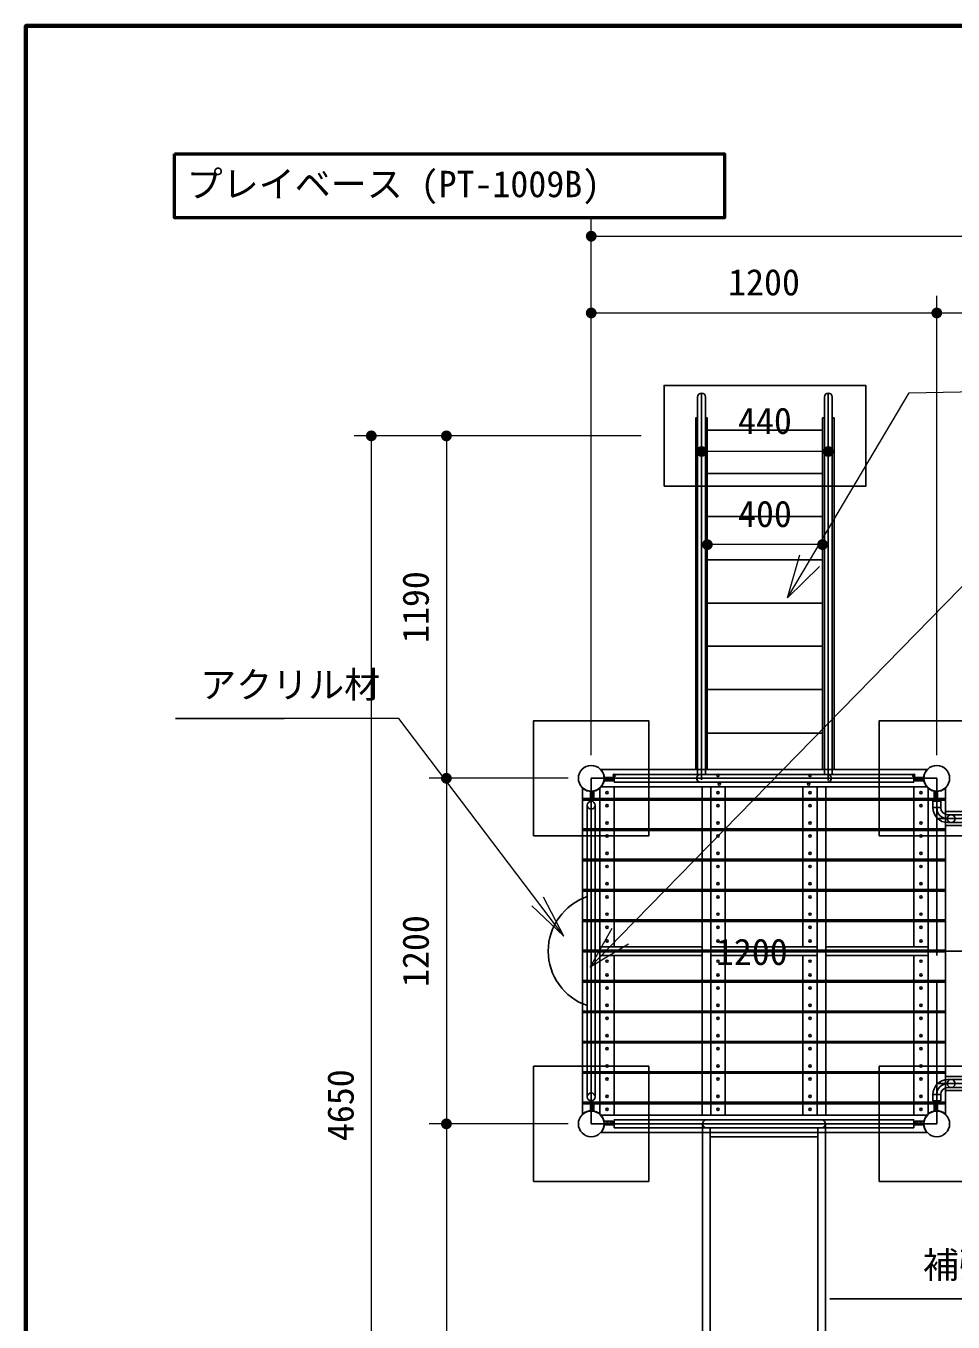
# Model space of a CAD drawing. Units: millimetres at full size, sheet at 1:50. Extents: x 750 to 20250, y 750 to 14100.
# Drawn here: x 750 to 3970, y 9599 to 14100 of the extents above; entities that cross this region are included whole.
import ezdxf
from ezdxf.enums import TextEntityAlignment as Align

# ---------------------------------------------------------------- set-up
doc = ezdxf.new("R2010")
doc.units = ezdxf.units.MM
doc.header["$LTSCALE"] = 50
for name, color, linetype, lineweight in [('D-STR-DIM\u3000寸法線、寸法値', 7, 'Continuous', 13), ('D-STR-HTXT\u3000旗上げ', 7, 'Continuous', 13), ('D-STR-TXT\u3000文字列', 7, 'Continuous', 13), ('D-STR\u3000構造物外形線', 1, 'Continuous', 25), ('D-TTL', 7, 'Continuous', 70), ('D-TTL-FRAM\u3000タイトル枠、凡例図枠', 2, 'Continuous', 50)]:
    doc.layers.add(name, color=color, linetype=linetype, lineweight=lineweight)
doc.styles.add('ＭＳ ゴシック', font='')
doc.styles.get('ＭＳ ゴシック').set_extended_font_data('MS Gothic')

# ---------------------------------------------------------------- blocks, each defined once
blk = doc.blocks.new('open_arrow')
at = {"color": 0, "linetype": 'Continuous', "lineweight": -2}
blk.add_lwpolyline([(7.5, 1.25), (0, 0), (7.5, -1.25)], dxfattribs=at)
blk = doc.blocks.new('filled_dot')
at = {"color": 0, "linetype": 'Continuous', "lineweight": -2, "const_width": 1.25}
blk.add_lwpolyline([(-0.625, 0, 1), (0.625, 0, 1)], format="xyb", close=True, dxfattribs=at)

msp = doc.modelspace()

# ---------------------------------------------------------------- linework, layer by layer
at = {"layer": 'D-STR-DIM\u3000寸法線、寸法値'}
for p, q in [((2713.05, 11567.39), (2713.05, 13429.76)), ((2713.05, 13369.76), (9692.03, 13369.76)), ((2713.05, 11567.39), (2713.05, 13163.22)), ((3913.05, 11567.39), (3913.05, 13163.22)), ((3913.05, 11567.39), (3913.05, 13163.22)), ((2713.05, 13103.22), (3913.05, 13103.22)), ((3913.05, 13103.22), (5713.05, 13103.22)), ((3096.25, 12765.19), (3096.25, 12562.15)), ((3536.25, 12765.19), (3536.25, 12562.15)), ((2633.05, 12676.39), (1889.35, 12676.39)), ((1949.35, 12676.39), (1949.35, 8028.02)), ((2886.25, 12676.39), (2150.11, 12676.39)), ((2210.11, 12676.39), (2210.11, 11487.39)), ((3116.25, 12659.08), (3116.25, 12238.82)), ((3516.25, 12659.08), (3516.25, 12238.82)), ((3536.25, 12622.15), (3096.25, 12622.15)), ((3516.25, 12298.82), (3116.25, 12298.82)), ((2633.05, 11487.39), (2150.11, 11487.39)), ((2633.05, 11487.39), (2150.11, 11487.39)), ((2210.11, 11487.39), (2210.11, 10287.39)), ((2633.05, 10287.39), (2150.11, 10287.39)), ((2633.05, 10287.39), (2150.11, 10287.39)), ((2210.11, 10287.39), (2210.11, 8028.02))]:
    msp.add_line(p, q, dxfattribs=at)
at = {"layer": 'D-STR-HTXT\u3000旗上げ'}
for p, q in [((3395.11, 12113.83), (3436.99, 12263.37)), ((3395.11, 12113.83), (3471.56, 12242.88)), ((3506.14, 12222.4), (3395.11, 12113.83)), ((2709.07, 10832), (2785.23, 10967.33)), ((2709.07, 10832), (2813.96, 10939.22)), ((2842.69, 10911.11), (2709.07, 10832))]:
    msp.add_line(p, q, dxfattribs=at)
for points in [[(3471.56, 12242.88), (3816.65, 12825.36), (5053.38, 12850.36)], [(2813.96, 10939.22), (4456.5, 12618.14), (5573.3, 12618.14)], [(2617.96, 10939.57), (2044.46, 11694.46), (2024.46, 11694.46), (1269.38, 11694.46), (1646.92, 11694.46)], [(5314.14, 10551.48), (5090.42, 9680.09), (5070.42, 9680.09), (3541.86, 9680.09), (4306.14, 9680.09)]]:
    msp.add_lwpolyline(points, dxfattribs=at)
at = {"layer": 'D-STR\u3000構造物外形線'}
for p, q in [((3082.65, 12811.08), (3082.65, 11496.15)), ((3096.25, 12824.68), (3096.25, 11481.97)), ((3109.85, 12811.08), (3109.85, 11500.99)), ((3522.65, 12811.08), (3522.65, 11500.99)), ((3536.25, 12824.68), (3536.25, 11479.94)), ((3549.85, 12811.08), (3549.85, 11500.99)), ((3116.25, 12695.91), (3516.25, 12695.91)), ((3116.25, 12545.91), (3516.25, 12545.91)), ((3116.25, 12395.91), (3516.25, 12395.91)), ((3116.25, 12245.91), (3516.25, 12245.91)), ((3116.25, 12095.91), (3516.25, 12095.91)), ((3116.25, 11945.91), (3516.25, 11945.91)), ((3116.25, 11795.91), (3516.25, 11795.91)), ((3116.25, 11643.77), (3516.25, 11643.77)), ((2713.05, 11487.39), (3913.05, 11487.39)), ((2713.05, 10287.39), (2713.05, 11487.39)), ((2745.98, 11517.39), (3880.11, 11517.39)), ((2747.32, 11517.39), (3878.77, 11517.39)), ((2769.1, 11490.39), (2769.1, 11484.39)), ((2769.1, 11478.39), (2769.1, 11484.39)), ((2781.1, 11490.39), (2781.1, 11484.39)), ((2781.1, 11478.39), (2781.1, 11484.39)), ((2792.6, 11500.99), (2792.6, 11473.79)), ((2792.6, 11500.99), (3093.05, 11500.99)), ((3076.25, 11517.39), (3082.65, 11517.39)), ((3533.05, 11500.99), (3093.05, 11500.99)), ((3109.85, 11517.39), (3516.25, 11517.39)), ((3833.5, 11500.99), (3533.05, 11500.99)), ((3556.25, 11517.39), (3549.85, 11517.39)), ((3833.5, 11500.99), (3833.5, 11473.79)), ((3845, 11490.39), (3845, 11484.39)), ((3845, 11478.39), (3845, 11484.39)), ((3857, 11490.39), (3857, 11484.39)), ((3857, 11478.39), (3857, 11484.39)), ((3913.05, 11487.39), (3913.05, 10872.39)), ((2683.05, 11454.45), (2683.05, 10320.32)), ((2683.05, 11453.11), (2683.05, 11417.39)), ((2683.05, 11453.11), (2683.05, 11417.39)), ((2743.05, 11454.45), (2743.05, 10320.32)), ((2745.98, 11457.39), (3880.11, 11457.39)), ((3093.05, 11473.79), (2792.6, 11473.79)), ((2793.05, 11457.39), (2793.05, 10902.39)), ((3093.05, 11473.79), (3533.05, 11473.79)), ((3098.05, 10317.39), (3098.05, 11457.39)), ((3128.05, 11457.39), (3128.05, 10317.39)), ((3178.05, 11457.39), (3178.05, 10902.39)), ((3448.05, 11457.39), (3448.05, 10902.39)), ((3498.05, 11457.39), (3498.05, 10317.39)), ((3528.05, 10317.39), (3528.05, 11457.39)), ((3533.05, 11473.79), (3833.5, 11473.79)), ((3833.05, 11457.39), (3833.05, 10902.39)), ((3883.05, 10320.32), (3883.05, 11454.45)), ((3943.05, 10320.32), (3943.05, 11454.45)), ((3943.05, 11453.11), (3943.05, 11417.39)), ((2683.05, 11417.39), (3943.05, 11417.39)), ((2683.05, 11411.94), (3943.05, 11411.94)), ((2683.05, 11411.94), (2683.05, 11311.94)), ((2699.45, 10380.99), (2699.45, 11393.79)), ((2710.05, 11430.89), (2716.05, 11430.89)), ((2710.05, 11418.89), (2716.05, 11418.89)), ((2722.05, 11430.89), (2716.05, 11430.89)), ((2722.05, 11418.89), (2716.05, 11418.89)), ((2726.65, 10380.99), (2726.65, 11393.79)), ((3899.45, 11407.39), (3899.45, 11385.49)), ((3899.45, 11407.39), (3926.65, 11407.39)), ((3899.45, 11393.79), (3899.45, 11385.49)), ((3899.45, 11385.49), (3899.45, 11393.79)), ((3904.05, 11431.34), (3910.05, 11431.34)), ((3904.05, 11419.34), (3910.05, 11419.34)), ((3916.05, 11431.34), (3910.05, 11431.34)), ((3916.05, 11419.34), (3910.05, 11419.34)), ((3926.65, 11385.49), (3926.65, 11407.39)), ((3926.65, 11393.79), (3926.65, 11385.49)), ((3926.65, 11385.49), (3926.65, 11393.79)), ((3943.05, 11411.94), (3943.05, 11311.94)), ((3926.65, 11385.49), (3899.45, 11385.49)), ((3913.05, 11347.39), (5713.05, 11347.39)), ((3943.05, 11371.69), (5683.05, 11371.69)), ((5674.95, 11360.99), (3951.15, 11360.99)), ((2683.05, 11311.94), (3943.05, 11311.94)), ((2683.05, 11306.49), (3943.05, 11306.49)), ((2683.05, 11306.49), (2683.05, 11206.49)), ((3943.05, 11323.09), (5683.05, 11323.09)), ((3943.05, 11306.49), (3943.05, 11206.49)), ((3951.15, 11333.79), (5674.95, 11333.79)), ((2683.05, 11206.49), (3943.05, 11206.49)), ((2683.05, 11201.04), (3943.05, 11201.04)), ((2683.05, 11201.04), (2683.05, 11101.04)), ((3943.05, 11201.04), (3943.05, 11101.04)), ((2683.05, 11101.04), (3943.05, 11101.04)), ((2683.05, 11095.59), (3943.05, 11095.59)), ((2683.05, 11095.59), (2683.05, 10995.59)), ((3943.05, 11095.59), (3943.05, 10995.59)), ((2683.05, 10995.59), (3943.05, 10995.59)), ((2683.05, 10990.14), (3943.05, 10990.14)), ((2683.05, 10990.14), (2683.05, 10890.14)), ((3943.05, 10990.14), (3943.05, 10890.14)), ((2743.05, 10902.39), (3098.05, 10902.39)), ((3528.05, 10902.39), (3883.05, 10902.39)), ((2683.05, 10890.14), (3943.05, 10890.14)), ((2683.05, 10884.69), (3943.05, 10884.69)), ((2683.05, 10884.69), (2683.05, 10784.69)), ((3098.05, 10872.39), (2743.05, 10872.39)), ((2793.05, 10872.39), (2793.05, 10317.39)), ((3072, 10887.39), (7154.1, 10887.39)), ((3178.05, 10872.39), (3178.05, 10317.39)), ((3448.05, 10872.39), (3448.05, 10317.39)), ((3883.05, 10872.39), (3528.05, 10872.39)), ((3833.05, 10872.39), (3833.05, 10317.39)), ((3941.7, 10887.39), (5649.9, 10887.39)), ((3943.05, 10884.69), (3943.05, 10784.69)), ((2683.05, 10784.69), (3943.05, 10784.69)), ((2683.05, 10779.24), (3943.05, 10779.24)), ((2683.05, 10779.24), (2683.05, 10679.24)), ((3913.05, 10787.39), (3913.05, 10287.39)), ((3943.05, 10779.24), (3943.05, 10679.24)), ((2683.05, 10679.24), (3943.05, 10679.24)), ((2683.05, 10673.79), (3943.05, 10673.79)), ((2683.05, 10673.79), (2683.05, 10573.79)), ((3943.05, 10673.79), (3943.05, 10573.79)), ((2683.05, 10573.79), (3943.05, 10573.79)), ((2683.05, 10568.34), (3943.05, 10568.34)), ((2683.05, 10568.34), (2683.05, 10468.34)), ((3943.05, 10568.34), (3943.05, 10468.34)), ((2683.05, 10468.34), (3943.05, 10468.34)), ((2683.05, 10462.89), (3943.05, 10462.89)), ((2683.05, 10462.89), (2683.05, 10362.89)), ((3943.05, 10462.89), (3943.05, 10362.89)), ((3943.05, 10451.69), (5683.05, 10451.69)), ((3913.05, 10427.39), (5713.05, 10427.39)), ((3943.05, 10403.09), (5683.05, 10403.09)), ((3951.15, 10440.99), (5674.95, 10440.99)), ((5674.95, 10413.79), (3951.15, 10413.79)), ((2683.05, 10362.89), (3943.05, 10362.89)), ((2683.05, 10321.66), (2683.05, 10357.39)), ((2683.05, 10357.39), (3943.05, 10357.39)), ((2710.05, 10355.44), (2716.05, 10355.44)), ((2722.05, 10355.44), (2716.05, 10355.44)), ((3899.45, 10380.99), (3899.45, 10389.29)), ((3899.45, 10367.39), (3899.45, 10389.29)), ((3926.65, 10389.29), (3899.45, 10389.29)), ((3899.45, 10389.29), (3899.45, 10380.99)), ((3899.45, 10367.39), (3926.65, 10367.39)), ((3904.05, 10355.44), (3910.05, 10355.44)), ((3916.05, 10355.44), (3910.05, 10355.44)), ((3926.65, 10380.99), (3926.65, 10389.29)), ((3926.65, 10389.29), (3926.65, 10367.39)), ((3926.65, 10389.29), (3926.65, 10380.99)), ((3943.05, 10321.66), (3943.05, 10357.39)), ((2710.05, 10343.44), (2716.05, 10343.44)), ((2722.05, 10343.44), (2716.05, 10343.44)), ((3880.11, 10317.39), (2745.98, 10317.39)), ((3904.05, 10343.44), (3910.05, 10343.44)), ((3916.05, 10343.44), (3910.05, 10343.44)), ((3913.05, 10287.39), (2713.05, 10287.39)), ((2769.1, 10296.39), (2769.1, 10290.39)), ((2769.1, 10284.39), (2769.1, 10290.39)), ((2781.1, 10296.39), (2781.1, 10290.39)), ((2781.1, 10284.39), (2781.1, 10290.39)), ((3833.5, 10300.99), (2792.6, 10300.99)), ((2792.6, 10273.79), (2792.6, 10300.99)), ((3833.5, 10273.79), (2792.6, 10273.79)), ((3099.45, 8028.02), (3099.45, 10287.39)), ((3126.65, 8028.02), (3126.65, 10273.79)), ((3499.45, 8028.02), (3499.45, 10273.79)), ((3526.65, 8028.02), (3526.65, 10287.39)), ((3833.5, 10273.79), (3833.5, 10300.99)), ((3845, 10296.39), (3845, 10290.39)), ((3845, 10284.39), (3845, 10290.39)), ((3857, 10296.39), (3857, 10290.39)), ((3857, 10284.39), (3857, 10290.39)), ((3880.11, 10257.39), (2745.98, 10257.39)), ((2747.32, 10257.39), (3878.77, 10257.39)), ((3499.45, 10242.39), (3126.65, 10242.39))]:
    msp.add_line(p, q, dxfattribs=at)
for points in [[(2966.25, 12501.39), (3666.25, 12501.39), (3666.25, 12851.39), (2966.25, 12851.39)], [(2513.05, 11287.39), (2913.05, 11287.39), (2913.05, 11687.39), (2513.05, 11687.39)], [(3713.05, 11287.39), (4113.05, 11287.39), (4113.05, 11687.39), (3713.05, 11687.39)], [(2757.6, 11478.39), (2787.6, 11478.39), (2787.6, 11484.39), (2757.6, 11484.39)], [(2762.6, 11484.39), (2792.6, 11484.39), (2792.6, 11490.39), (2762.6, 11490.39)], [(3863.5, 11484.39), (3833.5, 11484.39), (3833.5, 11490.39), (3863.5, 11490.39)], [(3868.5, 11478.39), (3838.5, 11478.39), (3838.5, 11484.39), (3868.5, 11484.39)], [(2716.05, 11437.39), (2716.05, 11407.39), (2710.05, 11407.39), (2710.05, 11437.39)], [(2722.05, 11442.39), (2722.05, 11412.39), (2716.05, 11412.39), (2716.05, 11442.39)], [(3904.05, 11442.84), (3904.05, 11412.84), (3910.05, 11412.84), (3910.05, 11442.84)], [(3910.05, 11437.84), (3910.05, 11407.84), (3916.05, 11407.84), (3916.05, 11437.84)], [(3498.05, 10902.39), (3128.05, 10902.39), (3128.05, 10872.39), (3498.05, 10872.39)], [(2513.05, 10087.39), (2913.05, 10087.39), (2913.05, 10487.39), (2513.05, 10487.39)], [(3713.05, 10087.39), (4113.05, 10087.39), (4113.05, 10487.39), (3713.05, 10487.39)], [(2716.05, 10336.94), (2716.05, 10366.94), (2710.05, 10366.94), (2710.05, 10336.94)], [(2722.05, 10331.94), (2722.05, 10361.94), (2716.05, 10361.94), (2716.05, 10331.94)], [(3904.05, 10331.94), (3904.05, 10361.94), (3910.05, 10361.94), (3910.05, 10331.94)], [(3910.05, 10336.94), (3910.05, 10366.94), (3916.05, 10366.94), (3916.05, 10336.94)], [(2757.6, 10296.39), (2787.6, 10296.39), (2787.6, 10290.39), (2757.6, 10290.39)], [(2762.6, 10290.39), (2792.6, 10290.39), (2792.6, 10284.39), (2762.6, 10284.39)], [(3863.5, 10290.39), (3833.5, 10290.39), (3833.5, 10284.39), (3863.5, 10284.39)], [(3868.5, 10296.39), (3838.5, 10296.39), (3838.5, 10290.39), (3868.5, 10290.39)]]:
    msp.add_lwpolyline(points, close=True, dxfattribs=at)
for points in [[(3082.65, 12739.08), (3076.25, 12739.08), (3076.25, 11517.39)], [(3109.85, 12739.08), (3116.25, 12739.08), (3116.25, 11517.39)], [(3522.65, 12739.08), (3516.25, 12739.08), (3516.25, 11517.39)], [(3549.85, 12739.08), (3556.25, 12739.08), (3556.25, 11517.39)]]:
    msp.add_lwpolyline(points, dxfattribs=at)
for centre, radius in [((2713.05, 11487.39), 44.55), ((3913.05, 11487.39), 44.55), ((2793.05, 11497.39), 4), ((3153.05, 11497.39), 4), ((3473.05, 11497.39), 4), ((3833.05, 11497.39), 4), ((2768.05, 11437.39), 4), ((3153.05, 11437.39), 4), ((3157.55, 11467.39), 4), ((3468.55, 11467.39), 4), ((3473.05, 11437.39), 4), ((3858.05, 11437.39), 4), ((2713.05, 11393.79), 13.6), ((2768.05, 11391.94), 4), ((3153.05, 11391.94), 4), ((3473.05, 11391.94), 4), ((3858.05, 11391.94), 4), ((2768.05, 11331.94), 4), ((3153.05, 11331.94), 4), ((3473.05, 11331.94), 4), ((3858.05, 11331.94), 4), ((2768.05, 11286.49), 4), ((3153.05, 11286.49), 4), ((3473.05, 11286.49), 4), ((3858.05, 11286.49), 4), ((2768.05, 11226.49), 4), ((3153.05, 11226.49), 4), ((3473.05, 11226.49), 4), ((3858.05, 11226.49), 4), ((2768.05, 11181.04), 4), ((3153.05, 11181.04), 4), ((3473.05, 11181.04), 4), ((3858.05, 11181.04), 4), ((2768.05, 11121.04), 4), ((3153.05, 11121.04), 4), ((3473.05, 11121.04), 4), ((3858.05, 11121.04), 4), ((2768.05, 11075.59), 4), ((3153.05, 11075.59), 4), ((3473.05, 11075.59), 4), ((3858.05, 11075.59), 4), ((2768.05, 11015.59), 4), ((3153.05, 11015.59), 4), ((3473.05, 11015.59), 4), ((3858.05, 11015.59), 4), ((2768.05, 10970.14), 4), ((3153.05, 10970.14), 4), ((3473.05, 10970.14), 4), ((3858.05, 10970.14), 4), ((2768.05, 10922.39), 4), ((3153.05, 10922.39), 4), ((3473.05, 10922.39), 4), ((3858.05, 10922.39), 4), ((2768.05, 10852.39), 4), ((3153.05, 10852.39), 4), ((3473.05, 10852.39), 4), ((3858.05, 10852.39), 4), ((2768.05, 10804.69), 4), ((3153.05, 10804.69), 4), ((3473.05, 10804.69), 4), ((3858.05, 10804.69), 4), ((2768.05, 10759.24), 4), ((3153.05, 10759.24), 4), ((3473.05, 10759.24), 4), ((3858.05, 10759.24), 4), ((2768.05, 10699.24), 4), ((3153.05, 10699.24), 4), ((3473.05, 10699.24), 4), ((3858.05, 10699.24), 4), ((2768.05, 10653.79), 4), ((3153.05, 10653.79), 4), ((3473.05, 10653.79), 4), ((3858.05, 10653.79), 4), ((3858.05, 10653.79), 4), ((2768.05, 10593.79), 4), ((3153.05, 10593.79), 4), ((3473.05, 10593.79), 4), ((3858.05, 10593.79), 4), ((2768.05, 10548.34), 4), ((3153.05, 10548.34), 4), ((3473.05, 10548.34), 4), ((3858.05, 10548.34), 4), ((2768.05, 10488.34), 4), ((3153.05, 10488.34), 4), ((3473.05, 10488.34), 4), ((3858.05, 10488.34), 4), ((2768.05, 10442.89), 4), ((3153.05, 10442.89), 4), ((3473.05, 10442.89), 4), ((3858.05, 10442.89), 4), ((2713.05, 10380.99), 13.6), ((2768.05, 10382.89), 4), ((3153.05, 10382.89), 4), ((3473.05, 10382.89), 4), ((3858.05, 10382.89), 4), ((2713.05, 10287.39), 44.55), ((2768.05, 10337.39), 4), ((3153.05, 10337.39), 4), ((3473.05, 10337.39), 4), ((3858.05, 10337.39), 4), ((3913.05, 10287.39), 44.55)]:
    msp.add_circle(centre, radius, dxfattribs=at)
for centre, radius, start, end in [((3096.25, 12811.08), 13.6, 0, 180), ((3536.25, 12811.08), 13.6, 0, 180), ((2713.05, 11487.39), 45.55, 228.80552, 41.19448), ((2713.05, 11487.39), 45.55, 228.80552, 41.19448), ((3093.05, 11487.39), 13.6, 89.99969, 270), ((3093.05, 11487.39), 13.6, 180, 270), ((3093.05, 11487.39), 13.6, 180, 270), ((3533.05, 11487.39), 13.6, 270, 90.00031), ((3533.05, 11487.39), 13.6, 270, 0), ((3533.05, 11487.39), 13.6, 270, 0), ((3533.05, 11487.39), 13.6, 270, 0), ((3913.05, 11487.39), 45.55, 138.80552, 311.19448), ((3951.15, 11385.49), 51.7, 180, 270), ((3951.15, 11385.49), 38.1, 180, 270), ((3951.15, 11385.49), 24.5, 180, 270), ((3963.05, 11347.39), 13.6, 90, 270), ((3963.05, 11347.39), 13.6, 270, 90), ((2763.77, 10887.39), 200, 108.75971, 251.24029), ((3951.15, 10389.29), 51.7, 90, 180), ((3951.15, 10389.29), 38.1, 90, 180), ((3951.15, 10389.29), 24.5, 90, 180), ((3963.05, 10427.39), 13.6, 90, 270), ((3963.05, 10427.39), 13.6, 270, 90), ((2713.05, 10287.39), 45.55, 318.80552, 131.19448), ((3913.05, 10287.39), 45.55, 48.80552, 221.19448), ((3113.05, 10287.39), 13.6, 90, 270), ((3513.05, 10287.39), 13.6, 270, 90)]:
    msp.add_arc(centre, radius, start, end, dxfattribs=at)
at = {"layer": 'D-TTL'}
msp.add_lwpolyline([(750, 750), (750, 14100), (20250, 14100), (20250, 750)], close=True, dxfattribs=at)
at = {"layer": 'D-TTL-FRAM\u3000タイトル枠、凡例図枠'}
msp.add_lwpolyline([(1265.98, 13656.06), (3175.78, 13656.06), (3175.78, 13433.07), (1265.98, 13433.07)], close=True, dxfattribs=at)

# ---------------------------------------------------------------- block references
at = {"layer": 'D-STR-DIM\u3000寸法線、寸法値', "xscale": 15, "yscale": 15}
for p in [(2713.05, 13369.76), (2713.05, 13103.22), (3913.05, 13103.22), (3096.25, 12622.15), (3116.25, 12298.82)]:
    msp.add_blockref('filled_dot', p, dxfattribs=at)
for p, rotation in [((3913.05, 13103.22), 180), ((1949.35, 12676.39), 270), ((2210.11, 12676.39), 270), ((3536.25, 12622.15), 180), ((3516.25, 12298.82), 180), ((2210.11, 11487.39), 90), ((2210.11, 11487.39), 270), ((2210.11, 10287.39), 90), ((2210.11, 10287.39), 270)]:
    msp.add_blockref('filled_dot', p, dxfattribs=dict(at, rotation=rotation))
at = {"layer": 'D-STR-HTXT\u3000旗上げ', "xscale": 20, "yscale": 20, "rotation": 127.2}
msp.add_blockref('open_arrow', (2617.96, 10939.57), dxfattribs=at)

# ---------------------------------------------------------------- texts
at = {"layer": 'D-STR-DIM\u3000寸法線、寸法値', "style": 'ＭＳ ゴシック'}
for s, p in [('1200', (3313.05, 13210.11)), ('440', (3316.25, 12729.04)), ('400', (3316.25, 12405.7))]:
    msp.add_text(s, height=91.64, dxfattribs=at).set_placement(p, align=Align.MIDDLE_CENTER)
for s, p in [('1190', (2103.22, 12081.89)), ('1200', (2103.22, 10887.39)), ('4650', (1842.47, 10352.21))]:
    msp.add_text(s, height=91.64, rotation=90, dxfattribs=at).set_placement(p, align=Align.MIDDLE_CENTER)
at = {"layer": 'D-STR-HTXT\u3000旗上げ', "style": 'ＭＳ ゴシック'}
msp.add_text('プレイベース (PT-1009B)', height=91.64, dxfattribs=at).set_placement((1308.37, 13551.1), align=Align.MIDDLE_LEFT)
for s, p in [('アクリル材', (1980.07, 11738.85)), ('補強材：Φ42.7×3.5', (5026.03, 9724.48))]:
    msp.add_text(s, height=91.64, dxfattribs=at).set_placement(p, align=Align.BOTTOM_RIGHT)
at = {"layer": 'D-STR-TXT\u3000文字列', "style": 'ＭＳ ゴシック'}
msp.add_text('1200', height=91.64, dxfattribs=at).set_placement((3146.08, 10811.64), align=Align.BOTTOM_LEFT)

doc.saveas('drawing.dxf')
